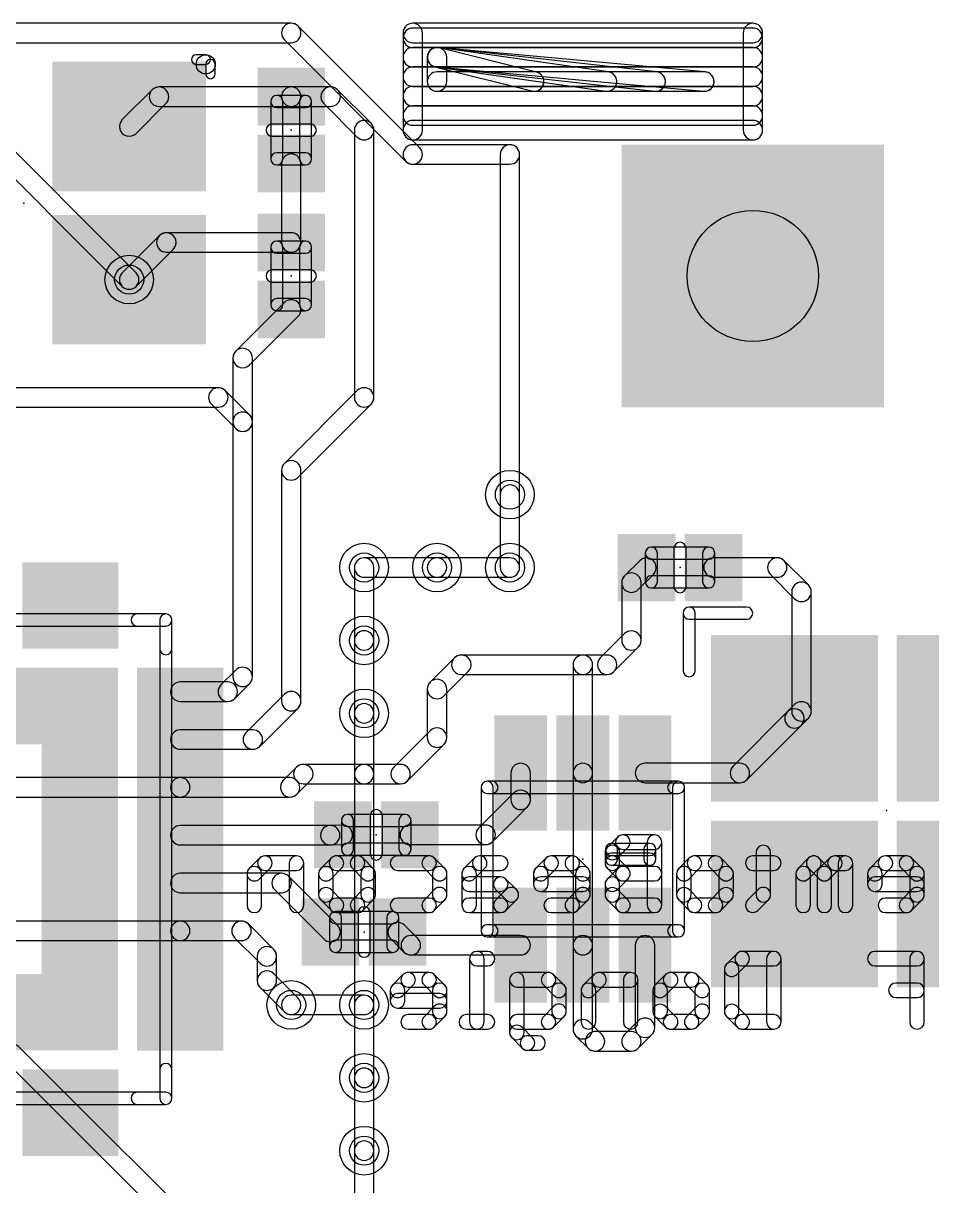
# Model space of a CAD drawing. Extents: x -0.33 to 1.78, y -0.01 to 4.1.
# Drawn here: x 0.8497 to 1.2236, y 0.3756 to 0.854 of the extents above; entities that cross this region are included whole.
import ezdxf

# ---------------------------------------------------------------- set-up
doc = ezdxf.new("R2010")
doc.units = 0
for name, color, linetype in [('1', 22, 'CONTINUOUS'), ('15', 22, 'CONTINUOUS'), ('16', 175, 'CONTINUOUS'), ('18', 82, 'CONTINUOUS'), ('2', 175, 'CONTINUOUS'), ('21', 253, 'CONTINUOUS'), ('23', 7, 'CONTINUOUS'), ('25', 253, 'CONTINUOUS'), ('26', 253, 'CONTINUOUS'), ('29', 253, 'CONTINUOUS'), ('30', 253, 'CONTINUOUS')]:
    doc.layers.add(name, color=color, linetype=linetype)

# ---------------------------------------------------------------- blocks, each defined once
blk = doc.blocks.new('RECT')
blk.add_solid([(-0.5, -0.5), (0.5, -0.5), (-0.5, 0.5), (0.5, 0.5)])
blk = doc.blocks.new('ROUNDV')
blk.add_circle((0, 0), 0.5)
blk = doc.blocks.new('SQUAREV')
blk.add_solid([(-0.5, -0.5), (0.5, -0.5), (-0.5, 0.5), (0.5, 0.5)])

msp = doc.modelspace()

# ---------------------------------------------------------------- linework, layer by layer
at = {"layer": '1'}
for points in [[(0.26, 0.846), (0.96, 0.846, 1), (0.96, 0.854), (0.26, 0.854, 1)], [(0.957172, 0.847172), (1.007172, 0.797172, 1), (1.012828, 0.802828), (0.962828, 0.852828, 1)], [(1.016, 0.84), (1.016, 0.83, 1), (1.024, 0.83), (1.024, 0.84, 1)], [(1.06097, 0.833881), (1.02097, 0.843881, 1), (1.01903, 0.836119), (1.05903, 0.826119, 1)], [(1.02, 0.826), (1.06, 0.826, 1), (1.06, 0.834), (1.02, 0.834, 1)], [(0.896136, 0.808668), (0.908419, 0.820951, 1), (0.902762, 0.826608), (0.890479, 0.814324, 1)], [(0.905591, 0.81978), (0.96, 0.81978, 1), (0.96, 0.82778), (0.905591, 0.82778, 1)], [(0.97622, 0.82778), (0.96, 0.82778, 1), (0.96, 0.81978), (0.97622, 0.81978, 1)], [(0.992828, 0.812828), (0.979049, 0.826608, 1), (0.973392, 0.820951), (0.987172, 0.807172, 1)], [(0.994, 0.7), (0.994, 0.81, 1), (0.986, 0.81), (0.986, 0.7, 1)], [(1.01, 0.796), (1.05, 0.796, 1), (1.05, 0.804), (1.01, 0.804, 1)], [(1.046, 0.8), (1.046, 0.63, 1), (1.054, 0.63), (1.054, 0.8, 1)], [(0.964, 0.76378), (0.964, 0.79622, 1), (0.956, 0.79622), (0.956, 0.76378, 1)], [(0.905754, 0.766608), (0.890479, 0.751332, 1), (0.896136, 0.745676), (0.911411, 0.760951, 1)], [(0.96, 0.76778), (0.908583, 0.76778, 1), (0.908583, 0.75978), (0.96, 0.75978, 1)], [(0.942828, 0.713392), (0.962828, 0.733392, 1), (0.957172, 0.739049), (0.937172, 0.719049, 1)], [(0.944, 0.69), (0.944, 0.71622, 1), (0.936, 0.71622), (0.936, 0.69, 1)], [(0.82, 0.696), (0.93, 0.696, 1), (0.93, 0.704), (0.82, 0.704, 1)], [(0.927172, 0.697172), (0.937172, 0.687172, 1), (0.942828, 0.692828), (0.932828, 0.702828, 1)], [(0.962828, 0.667172), (0.992828, 0.697172, 1), (0.987172, 0.702828), (0.957172, 0.672828, 1)], [(0.944, 0.585), (0.944, 0.69, 1), (0.936, 0.69), (0.936, 0.585, 1)], [(0.964, 0.575), (0.964, 0.67, 1), (0.956, 0.67), (0.956, 0.575, 1)], [(1.054, 0.63), (1.054, 0.66, 1), (1.046, 0.66), (1.046, 0.63, 1)], [(1.05, 0.634), (0.99, 0.634, 1), (0.99, 0.626), (1.05, 0.626, 1)], [(0.986, 0.63), (0.986, 0.33, 1), (0.994, 0.33), (0.994, 0.63, 1)], [(0.994, 0.6), (0.994, 0.63, 1), (0.986, 0.63), (0.986, 0.6, 1)], [(0.99, 0.626), (1.02, 0.626, 1), (1.02, 0.634), (0.99, 0.634, 1)], [(1.02, 0.626), (1.05, 0.626, 1), (1.05, 0.634), (1.02, 0.634, 1)], [(1.102828, 0.620951), (1.109049, 0.627172, 1), (1.103392, 0.632828), (1.097172, 0.626608, 1)], [(1.13378, 0.626), (1.16, 0.626, 1), (1.16, 0.634), (1.13378, 0.634, 1)], [(1.157172, 0.627172), (1.167172, 0.617172, 1), (1.172828, 0.622828), (1.162828, 0.632828, 1)], [(1.104, 0.6), (1.104, 0.62378, 1), (1.096, 0.62378), (1.096, 0.6, 1)], [(1.166, 0.62), (1.166, 0.570787, 1), (1.174, 0.570787), (1.174, 0.62, 1)], [(0.994, 0.57), (0.994, 0.6, 1), (0.986, 0.6), (0.986, 0.57, 1)], [(1.092828, 0.587172), (1.102828, 0.597172, 1), (1.097172, 0.602828), (1.087172, 0.592828, 1)], [(1.022828, 0.577172), (1.032828, 0.587172, 1), (1.027172, 0.592828), (1.017172, 0.582828, 1)], [(1.03, 0.586), (1.08, 0.586, 1), (1.08, 0.594), (1.03, 0.594, 1)], [(1.08, 0.586), (1.09, 0.586, 1), (1.09, 0.594), (1.08, 0.594, 1)], [(1.084, 0.545433), (1.084, 0.59, 1), (1.076, 0.59), (1.076, 0.545433, 1)], [(0.936726, 0.576069), (0.942828, 0.582172, 1), (0.937172, 0.587828), (0.931069, 0.581726, 1)], [(1.024, 0.56), (1.024, 0.58, 1), (1.016, 0.58), (1.016, 0.56, 1)], [(0.914331, 0.574898), (0.933898, 0.574898, 1), (0.933898, 0.582898), (0.914331, 0.582898, 1)], [(0.947041, 0.556384), (0.962828, 0.572172, 1), (0.957172, 0.577828), (0.941384, 0.562041, 1)], [(1.167172, 0.573616), (1.164278, 0.570722, 1), (1.169935, 0.565065), (1.172828, 0.567959, 1)], [(0.986, 0.57), (0.986, 0.545, 1), (0.994, 0.545), (0.994, 0.57, 1)], [(1.147474, 0.542605), (1.169935, 0.565065, 1), (1.164278, 0.570722), (1.141817, 0.548261, 1)], [(0.914331, 0.555213), (0.944213, 0.555213, 1), (0.944213, 0.563213), (0.914331, 0.563213, 1)], [(1.007828, 0.542172), (1.022828, 0.557172, 1), (1.017172, 0.562828), (1.002172, 0.547828, 1)], [(0.962356, 0.536699), (0.967828, 0.542172, 1), (0.962172, 0.547828), (0.956699, 0.542356, 1)], [(0.965, 0.541), (0.99, 0.541, 1), (0.99, 0.549), (0.965, 0.549, 1)], [(0.99, 0.541), (1.005, 0.541, 1), (1.005, 0.549), (0.99, 0.549, 1)], [(1.058409, 0.534409), (1.058409, 0.545433, 1), (1.050409, 0.545433), (1.050409, 0.534409, 1)], [(1.076, 0.545433), (1.076, 0.474567, 1), (1.084, 0.474567), (1.084, 0.545433, 1)], [(1.105591, 0.541433), (1.144646, 0.541433, 1), (1.144646, 0.549433), (1.105591, 0.549433, 1)], [(0.914331, 0.543528), (0.839528, 0.543528, 1), (0.839528, 0.535528), (0.914331, 0.535528, 1)], [(0.914331, 0.535528), (0.959528, 0.535528, 1), (0.959528, 0.543528), (0.914331, 0.543528, 1)], [(1.042828, 0.517172), (1.057238, 0.531581, 1), (1.051581, 0.537238), (1.037172, 0.522828, 1)], [(0.914331, 0.515843), (0.976063, 0.515843, 1), (0.976063, 0.523843), (0.914331, 0.523843, 1)], [(0.976185, 0.515844), (0.981343, 0.516002, 1), (0.981098, 0.523998), (0.975941, 0.523841, 1)], [(1.00878, 0.516), (1.04, 0.516, 1), (1.04, 0.524), (1.00878, 0.524, 1)], [(0.914331, 0.496157), (0.956063, 0.496157, 1), (0.956063, 0.504157), (0.914331, 0.504157, 1)], [(0.953235, 0.497329), (0.973392, 0.477172, 1), (0.979049, 0.482828), (0.958891, 0.502986, 1)], [(0.914331, 0.484472), (0.839528, 0.484472, 1), (0.839528, 0.476472), (0.914331, 0.476472, 1)], [(0.939528, 0.484472), (0.914331, 0.484472, 1), (0.914331, 0.476472), (0.939528, 0.476472, 1)], [(0.936699, 0.477644), (0.947172, 0.467172, 1), (0.952828, 0.472828), (0.942356, 0.483301, 1)], [(1.012041, 0.477395), (1.006608, 0.482828, 1), (1.000951, 0.477172), (1.006384, 0.471739, 1)], [(1.054409, 0.478567), (1.009213, 0.478567, 1), (1.009213, 0.470567), (1.054409, 0.470567, 1)], [(1.076, 0.474567), (1.076, 0.44, 1), (1.084, 0.44), (1.084, 0.474567, 1)], [(1.109591, 0.440591), (1.109591, 0.474567, 1), (1.101591, 0.474567), (1.101591, 0.440591, 1)], [(0.946, 0.47), (0.946, 0.46, 1), (0.954, 0.46), (0.954, 0.47, 1)], [(0.947172, 0.457172), (0.957172, 0.447172, 1), (0.962828, 0.452828), (0.952828, 0.462828, 1)], [(0.96, 0.446), (0.99, 0.446, 1), (0.99, 0.454), (0.96, 0.454, 1)], [(0.986, 0.45), (0.986, 0.42, 1), (0.994, 0.42), (0.994, 0.45, 1)], [(1.077172, 0.437172), (1.082172, 0.432172, 1), (1.087828, 0.437828), (1.082828, 0.442828, 1)], [(1.102828, 0.432172), (1.108419, 0.437762, 1), (1.102762, 0.443419), (1.097172, 0.437828, 1)], [(1.085, 0.431), (1.1, 0.431, 1), (1.1, 0.439), (1.085, 0.439, 1)], [(0.986, 0.42), (0.986, 0.39, 1), (0.994, 0.39), (0.994, 0.42, 1)], [(0.986, 0.39), (0.986, 0.36, 1), (0.994, 0.36), (0.994, 0.39, 1)]]:
    msp.add_lwpolyline(points, format="xyb", close=True, dxfattribs=at)
at = {"layer": '15'}
for points in [[(1.016, 0.84), (1.016, 0.83, 1), (1.024, 0.83), (1.024, 0.84, 1)], [(1.110442, 0.833976), (1.020442, 0.843976, 1), (1.019558, 0.836024), (1.109558, 0.826024, 1)], [(1.02, 0.826), (1.11, 0.826, 1), (1.11, 0.834), (1.02, 0.834, 1)]]:
    msp.add_lwpolyline(points, format="xyb", close=True, dxfattribs=at)
at = {"layer": '16'}
for points in [[(0.26, 0.846), (0.96, 0.846, 1), (0.96, 0.854), (0.26, 0.854, 1)], [(0.957172, 0.847172), (1.007172, 0.797172, 1), (1.012828, 0.802828), (0.962828, 0.852828, 1)], [(1.016, 0.84), (1.016, 0.83, 1), (1.024, 0.83), (1.024, 0.84, 1)], [(1.130362, 0.833984), (1.020362, 0.843984, 1), (1.019638, 0.836016), (1.129638, 0.826016, 1)], [(1.02, 0.826), (1.13, 0.826, 1), (1.13, 0.834), (1.02, 0.834, 1)], [(0.827487, 0.808668), (0.890479, 0.745676, 1), (0.896136, 0.751332), (0.833143, 0.814324, 1)], [(1.01, 0.796), (1.05, 0.796, 1), (1.05, 0.804), (1.01, 0.804, 1)], [(1.046, 0.8), (1.046, 0.63, 1), (1.054, 0.63), (1.054, 0.8, 1)], [(1.05, 0.634), (0.99, 0.634, 1), (0.99, 0.626), (1.05, 0.626, 1)], [(0.986, 0.63), (0.986, 0.33, 1), (0.994, 0.33), (0.994, 0.63, 1)], [(0.937828, 0.342828), (0.847828, 0.432828, 1), (0.842172, 0.427172), (0.932172, 0.337172, 1)]]:
    msp.add_lwpolyline(points, format="xyb", close=True, dxfattribs=at)
at = {"layer": '2'}
for points in [[(1.016, 0.84), (1.016, 0.83, 1), (1.024, 0.83), (1.024, 0.84, 1)], [(1.090566, 0.83396), (1.020566, 0.84396, 1), (1.019434, 0.83604), (1.089434, 0.82604, 1)], [(1.02, 0.826), (1.09, 0.826, 1), (1.09, 0.834), (1.02, 0.834, 1)]]:
    msp.add_lwpolyline(points, format="xyb", close=True, dxfattribs=at)
at = {"layer": '21'}
for points in [[(0.924803, 0.841024), (0.920866, 0.841024, 1), (0.920866, 0.837087), (0.924803, 0.837087, 1)], [(0.924803, 0.837087), (0.924803, 0.83315, 1), (0.92874, 0.83315), (0.92874, 0.837087, 1)], [(0.952126, 0.8075), (0.967874, 0.8075, 1), (0.967874, 0.8125), (0.952126, 0.8125, 1)], [(0.952126, 0.7475), (0.967874, 0.7475, 1), (0.967874, 0.7525), (0.952126, 0.7525, 1)], [(1.1225, 0.622126), (1.1225, 0.637874, 1), (1.1175, 0.637874), (1.1175, 0.622126, 1)], [(1.147421, 0.613701), (1.123799, 0.613701, 1), (1.123799, 0.608701), (1.147421, 0.608701, 1)], [(1.121299, 0.611201), (1.121299, 0.587579, 1), (1.126299, 0.587579), (1.126299, 0.611201, 1)], [(0.908425, 0.610925), (0.896614, 0.610925, 1), (0.896614, 0.605925), (0.908425, 0.605925, 1)], [(0.905925, 0.608425), (0.905925, 0.596614, 1), (0.910925, 0.596614), (0.910925, 0.608425, 1)], [(1.04063, 0.537028), (1.042598, 0.537028, 1), (1.042598, 0.542028), (1.04063, 0.542028, 1)], [(1.03813, 0.539528), (1.03813, 0.480472, 1), (1.04313, 0.480472), (1.04313, 0.539528, 1)], [(1.117402, 0.537028), (1.11937, 0.537028, 1), (1.11937, 0.542028), (1.117402, 0.542028, 1)], [(1.11687, 0.539528), (1.11687, 0.480472, 1), (1.12187, 0.480472), (1.12187, 0.539528, 1)], [(0.9925, 0.527874), (0.9925, 0.512126, 1), (0.9975, 0.512126), (0.9975, 0.527874, 1)], [(1.107559, 0.516437), (1.091811, 0.516437, 1), (1.091811, 0.511437), (1.107559, 0.511437, 1)], [(1.089311, 0.513937), (1.089311, 0.51, 1), (1.094311, 0.51), (1.094311, 0.513937, 1)], [(1.091811, 0.5075), (1.107559, 0.5075, 1), (1.107559, 0.5125), (1.091811, 0.5125, 1)], [(1.110059, 0.51), (1.110059, 0.513937, 1), (1.105059, 0.513937), (1.105059, 0.51, 1)], [(0.9875, 0.487874), (0.9875, 0.472126, 1), (0.9925, 0.472126), (0.9925, 0.487874, 1)], [(1.04063, 0.477972), (1.042598, 0.477972, 1), (1.042598, 0.482972), (1.04063, 0.482972, 1)], [(1.11937, 0.482972), (1.117402, 0.482972, 1), (1.117402, 0.477972), (1.11937, 0.477972, 1)], [(0.910925, 0.411575), (0.910925, 0.423386, 1), (0.905925, 0.423386), (0.905925, 0.411575, 1)], [(0.908425, 0.414075), (0.896614, 0.414075, 1), (0.896614, 0.409075), (0.908425, 0.409075, 1)]]:
    msp.add_lwpolyline(points, format="xyb", close=True, dxfattribs=at)
msp.add_circle((0.924803, 0.837087), 0.003937, dxfattribs=at)
at = {"layer": '23'}
for points in [[(0.956594, 0.798189), (0.956594, 0.821811, 1), (0.951594, 0.821811), (0.951594, 0.798189, 1)], [(0.954094, 0.819311), (0.965906, 0.819311, 1), (0.965906, 0.824311), (0.954094, 0.824311, 1)], [(0.963406, 0.821811), (0.963406, 0.798189, 1), (0.968406, 0.798189), (0.968406, 0.821811, 1)], [(0.965906, 0.800689), (0.954094, 0.800689, 1), (0.954094, 0.795689), (0.965906, 0.795689, 1)], [(0.956594, 0.738189), (0.956594, 0.761811, 1), (0.951594, 0.761811), (0.951594, 0.738189, 1)], [(0.954094, 0.759311), (0.965906, 0.759311, 1), (0.965906, 0.764311), (0.954094, 0.764311, 1)], [(0.963406, 0.761811), (0.963406, 0.738189, 1), (0.968406, 0.738189), (0.968406, 0.761811, 1)], [(0.965906, 0.740689), (0.954094, 0.740689, 1), (0.954094, 0.735689), (0.965906, 0.735689, 1)], [(1.110689, 0.624094), (1.110689, 0.635906, 1), (1.105689, 0.635906), (1.105689, 0.624094, 1)], [(1.108189, 0.633406), (1.131811, 0.633406, 1), (1.131811, 0.638406), (1.108189, 0.638406, 1)], [(1.129311, 0.635906), (1.129311, 0.624094, 1), (1.134311, 0.624094), (1.134311, 0.635906, 1)], [(1.131811, 0.626594), (1.108189, 0.626594, 1), (1.108189, 0.621594), (1.131811, 0.621594, 1)], [(0.711575, 0.605925), (0.908425, 0.605925, 1), (0.908425, 0.610925), (0.711575, 0.610925, 1)], [(0.905925, 0.608425), (0.905925, 0.411575, 1), (0.910925, 0.411575), (0.910925, 0.608425, 1)], [(1.04313, 0.480472), (1.04313, 0.539528, 1), (1.03813, 0.539528), (1.03813, 0.480472, 1)], [(1.04063, 0.537028), (1.11937, 0.537028, 1), (1.11937, 0.542028), (1.04063, 0.542028, 1)], [(1.11687, 0.539528), (1.11687, 0.480472, 1), (1.12187, 0.480472), (1.12187, 0.539528, 1)], [(0.983189, 0.523406), (1.006811, 0.523406, 1), (1.006811, 0.528406), (0.983189, 0.528406, 1)], [(0.985689, 0.514094), (0.985689, 0.525906, 1), (0.980689, 0.525906), (0.980689, 0.514094, 1)], [(1.004311, 0.525906), (1.004311, 0.514094, 1), (1.009311, 0.514094), (1.009311, 0.525906, 1)], [(1.006811, 0.516594), (0.983189, 0.516594, 1), (0.983189, 0.511594), (1.006811, 0.511594, 1)], [(0.978189, 0.483406), (1.001811, 0.483406, 1), (1.001811, 0.488406), (0.978189, 0.488406, 1)], [(0.980689, 0.474094), (0.980689, 0.485906, 1), (0.975689, 0.485906), (0.975689, 0.474094, 1)], [(0.999311, 0.485906), (0.999311, 0.474094, 1), (1.004311, 0.474094), (1.004311, 0.485906, 1)], [(1.11937, 0.482972), (1.04063, 0.482972, 1), (1.04063, 0.477972), (1.11937, 0.477972, 1)], [(1.001811, 0.476594), (0.978189, 0.476594, 1), (0.978189, 0.471594), (1.001811, 0.471594, 1)], [(0.908425, 0.414075), (0.711575, 0.414075, 1), (0.711575, 0.409075), (0.908425, 0.409075, 1)]]:
    msp.add_lwpolyline(points, format="xyb", close=True, dxfattribs=at)
for p in [(0.96, 0.81), (0.85, 0.78), (0.96, 0.75), (1.12, 0.63), (1.205, 0.53), (0.995, 0.52), (1.08, 0.51), (0.99, 0.48)]:
    msp.add_point(p, dxfattribs=at)
at = {"layer": '26'}
for points in [[(1.094363, 0.519143), (1.090026, 0.514806, 1), (1.094269, 0.510564), (1.098606, 0.514901, 1)], [(1.109496, 0.520022), (1.096485, 0.520022, 1), (1.096485, 0.514022), (1.109496, 0.514022, 1)], [(1.112496, 0.491), (1.112496, 0.517022, 1), (1.106496, 0.517022), (1.106496, 0.491, 1)], [(1.089148, 0.512685), (1.089148, 0.508348, 1), (1.095148, 0.508348), (1.095148, 0.512685, 1)], [(1.151267, 0.512685), (1.151267, 0.495337, 1), (1.157267, 0.495337), (1.157267, 0.512685, 1)], [(0.947038, 0.510469), (0.942701, 0.506132, 1), (0.946943, 0.50189), (0.95128, 0.506227, 1)], [(0.96217, 0.511348), (0.949159, 0.511348, 1), (0.949159, 0.505348), (0.96217, 0.505348, 1)], [(0.96517, 0.491), (0.96517, 0.508348, 1), (0.95917, 0.508348), (0.95917, 0.491, 1)], [(0.976408, 0.50189), (0.980745, 0.506227, 1), (0.976503, 0.510469), (0.972166, 0.506132, 1)], [(0.978624, 0.505348), (0.987298, 0.505348, 1), (0.987298, 0.511348), (0.978624, 0.511348, 1)], [(0.985177, 0.506227), (0.989514, 0.50189, 1), (0.993756, 0.506132), (0.989419, 0.510469, 1)], [(1.003752, 0.505348), (1.016763, 0.505348, 1), (1.016763, 0.511348), (1.003752, 0.511348, 1)], [(1.014642, 0.506227), (1.018979, 0.50189, 1), (1.023222, 0.506132), (1.018885, 0.510469, 1)], [(1.035433, 0.510469), (1.031096, 0.506132, 1), (1.035339, 0.50189), (1.039676, 0.506227, 1)], [(1.046228, 0.511348), (1.037554, 0.511348, 1), (1.037554, 0.505348), (1.046228, 0.505348, 1)], [(1.064898, 0.510469), (1.060561, 0.506132, 1), (1.064804, 0.50189), (1.069141, 0.506227, 1)], [(1.075694, 0.511348), (1.06702, 0.511348, 1), (1.06702, 0.505348), (1.075694, 0.505348, 1)], [(1.082152, 0.506132), (1.077815, 0.510469, 1), (1.073572, 0.506227), (1.077909, 0.50189, 1)], [(1.090026, 0.506227), (1.094363, 0.50189, 1), (1.098606, 0.506132), (1.094269, 0.510469, 1)], [(1.123734, 0.50189), (1.128071, 0.506227, 1), (1.123829, 0.510469), (1.119492, 0.506132, 1)], [(1.12595, 0.505348), (1.134624, 0.505348, 1), (1.134624, 0.511348), (1.12595, 0.511348, 1)], [(1.132503, 0.506227), (1.13684, 0.50189, 1), (1.141082, 0.506132), (1.136745, 0.510469, 1)], [(1.158604, 0.511348), (1.14993, 0.511348, 1), (1.14993, 0.505348), (1.158604, 0.505348, 1)], [(1.172937, 0.510469), (1.1686, 0.506132, 1), (1.172843, 0.50189), (1.17718, 0.506227, 1)], [(1.181517, 0.506132), (1.17718, 0.510469, 1), (1.172937, 0.506227), (1.177274, 0.50189, 1)], [(1.181611, 0.510469), (1.177274, 0.506132, 1), (1.181517, 0.50189), (1.185854, 0.506227, 1)], [(1.18807, 0.511348), (1.183733, 0.511348, 1), (1.183733, 0.505348), (1.18807, 0.505348, 1)], [(1.19107, 0.491), (1.19107, 0.508348, 1), (1.18507, 0.508348), (1.18507, 0.491, 1)], [(1.202402, 0.510469), (1.198065, 0.506132, 1), (1.202308, 0.50189), (1.206645, 0.506227, 1)], [(1.213198, 0.511348), (1.204524, 0.511348, 1), (1.204524, 0.505348), (1.213198, 0.505348, 1)], [(1.219656, 0.506132), (1.215319, 0.510469, 1), (1.211077, 0.506227), (1.215413, 0.50189, 1)], [(0.941822, 0.504011), (0.941822, 0.491, 1), (0.947822, 0.491), (0.947822, 0.504011, 1)], [(0.977287, 0.495337), (0.977287, 0.504011, 1), (0.971287, 0.504011), (0.971287, 0.495337, 1)], [(0.988635, 0.504011), (0.988635, 0.495337, 1), (0.994635, 0.495337), (0.994635, 0.504011, 1)], [(1.0181, 0.504011), (1.0181, 0.495337, 1), (1.0241, 0.495337), (1.0241, 0.504011, 1)], [(1.030217, 0.504011), (1.030217, 0.491, 1), (1.036217, 0.491), (1.036217, 0.504011, 1)], [(1.046228, 0.502674), (1.033217, 0.502674, 1), (1.033217, 0.496674), (1.046228, 0.496674, 1)], [(1.052687, 0.497458), (1.04835, 0.501795, 1), (1.044107, 0.497553), (1.048444, 0.493216, 1)], [(1.059683, 0.504011), (1.059683, 0.499674, 1), (1.065683, 0.499674), (1.065683, 0.504011, 1)], [(1.062683, 0.496674), (1.080031, 0.496674, 1), (1.080031, 0.502674), (1.062683, 0.502674, 1)], [(1.083031, 0.495337), (1.083031, 0.504011, 1), (1.077031, 0.504011), (1.077031, 0.495337, 1)], [(1.094363, 0.506132), (1.090026, 0.501795, 1), (1.094269, 0.497553), (1.098606, 0.50189, 1)], [(1.089148, 0.499674), (1.089148, 0.495337, 1), (1.095148, 0.495337), (1.095148, 0.499674, 1)], [(1.109496, 0.507011), (1.096485, 0.507011, 1), (1.096485, 0.501011), (1.109496, 0.501011, 1)], [(1.124613, 0.495337), (1.124613, 0.504011, 1), (1.118613, 0.504011), (1.118613, 0.495337, 1)], [(1.135961, 0.504011), (1.135961, 0.495337, 1), (1.141961, 0.495337), (1.141961, 0.504011, 1)], [(1.167722, 0.504011), (1.167722, 0.491, 1), (1.173722, 0.491), (1.173722, 0.504011, 1)], [(1.176396, 0.504011), (1.176396, 0.491, 1), (1.182396, 0.491), (1.182396, 0.504011, 1)], [(1.197187, 0.504011), (1.197187, 0.499674, 1), (1.203187, 0.499674), (1.203187, 0.504011, 1)], [(1.200187, 0.496674), (1.217535, 0.496674, 1), (1.217535, 0.502674), (1.200187, 0.502674, 1)], [(1.220535, 0.495337), (1.220535, 0.504011, 1), (1.214535, 0.504011), (1.214535, 0.495337, 1)], [(0.980745, 0.493121), (0.976408, 0.497458, 1), (0.972166, 0.493216), (0.976503, 0.488879, 1)], [(0.989514, 0.497458), (0.985177, 0.493121, 1), (0.989419, 0.488879), (0.993756, 0.493216, 1)], [(1.018979, 0.497458), (1.014642, 0.493121, 1), (1.018885, 0.488879), (1.023222, 0.493216, 1)], [(1.04835, 0.488879), (1.052687, 0.493216, 1), (1.048444, 0.497458), (1.044107, 0.493121, 1)], [(1.077815, 0.488879), (1.082152, 0.493216, 1), (1.077909, 0.497458), (1.073572, 0.493121, 1)], [(1.090026, 0.493216), (1.094363, 0.488879, 1), (1.098606, 0.493121), (1.094269, 0.497458, 1)], [(1.128071, 0.493121), (1.123734, 0.497458, 1), (1.119492, 0.493216), (1.123829, 0.488879, 1)], [(1.13684, 0.497458), (1.132503, 0.493121, 1), (1.136745, 0.488879), (1.141082, 0.493216, 1)], [(1.152146, 0.497458), (1.147809, 0.493121, 1), (1.152052, 0.488879), (1.156389, 0.493216, 1)], [(1.215319, 0.488879), (1.219656, 0.493216, 1), (1.215413, 0.497458), (1.211077, 0.493121, 1)], [(0.987298, 0.494), (0.978624, 0.494, 1), (0.978624, 0.488), (0.987298, 0.488, 1)], [(1.016763, 0.494), (1.003752, 0.494, 1), (1.003752, 0.488), (1.016763, 0.488, 1)], [(1.033217, 0.488), (1.046228, 0.488, 1), (1.046228, 0.494), (1.033217, 0.494, 1)], [(1.06702, 0.488), (1.075694, 0.488, 1), (1.075694, 0.494), (1.06702, 0.494, 1)], [(1.096485, 0.488), (1.109496, 0.488, 1), (1.109496, 0.494), (1.096485, 0.494, 1)], [(1.134624, 0.494), (1.12595, 0.494, 1), (1.12595, 0.488), (1.134624, 0.488, 1)], [(1.204524, 0.488), (1.213198, 0.488, 1), (1.213198, 0.494), (1.204524, 0.494, 1)], [(1.040744, 0.472022), (1.036407, 0.472022, 1), (1.036407, 0.466022), (1.040744, 0.466022, 1)], [(1.033407, 0.469022), (1.033407, 0.443, 1), (1.039407, 0.443), (1.039407, 0.469022, 1)], [(1.143378, 0.462564), (1.147715, 0.466901, 1), (1.143472, 0.471143), (1.139135, 0.466806, 1)], [(1.145593, 0.466022), (1.158604, 0.466022, 1), (1.158604, 0.472022), (1.145593, 0.472022, 1)], [(1.155604, 0.469022), (1.155604, 0.443, 1), (1.161604, 0.443), (1.161604, 0.469022, 1)], [(1.217535, 0.472022), (1.200187, 0.472022, 1), (1.200187, 0.466022), (1.217535, 0.466022, 1)], [(1.220535, 0.443), (1.220535, 0.469022, 1), (1.214535, 0.469022), (1.214535, 0.443, 1)], [(1.144256, 0.447337), (1.144256, 0.464685, 1), (1.138256, 0.464685), (1.138256, 0.447337, 1)], [(1.005968, 0.462469), (1.001631, 0.458132, 1), (1.005874, 0.45389), (1.010211, 0.458227, 1)], [(1.016763, 0.463348), (1.008089, 0.463348, 1), (1.008089, 0.457348), (1.016763, 0.457348, 1)], [(1.023222, 0.458132), (1.018885, 0.462469, 1), (1.014642, 0.458227), (1.018979, 0.45389, 1)], [(1.055861, 0.438663), (1.055861, 0.460348, 1), (1.049861, 0.460348), (1.049861, 0.438663, 1)], [(1.052861, 0.457348), (1.065872, 0.457348, 1), (1.065872, 0.463348), (1.052861, 0.463348, 1)], [(1.063751, 0.458227), (1.068088, 0.45389, 1), (1.07233, 0.458132), (1.067993, 0.462469, 1)], [(1.084542, 0.462469), (1.080205, 0.458132, 1), (1.084447, 0.45389), (1.088784, 0.458227, 1)], [(1.099674, 0.463348), (1.086663, 0.463348, 1), (1.086663, 0.457348), (1.099674, 0.457348, 1)], [(1.102674, 0.443), (1.102674, 0.460348, 1), (1.096674, 0.460348), (1.096674, 0.443, 1)], [(1.113913, 0.45389), (1.11825, 0.458227, 1), (1.114007, 0.462469), (1.10967, 0.458132, 1)], [(1.116128, 0.457348), (1.124802, 0.457348, 1), (1.124802, 0.463348), (1.116128, 0.463348, 1)], [(1.122681, 0.458227), (1.127018, 0.45389, 1), (1.131261, 0.458132), (1.126924, 0.462469, 1)], [(1.000752, 0.456011), (1.000752, 0.451674, 1), (1.006752, 0.451674), (1.006752, 0.456011, 1)], [(1.003752, 0.448674), (1.0211, 0.448674, 1), (1.0211, 0.454674), (1.003752, 0.454674, 1)], [(1.0241, 0.447337), (1.0241, 0.456011, 1), (1.0181, 0.456011), (1.0181, 0.447337, 1)], [(1.067209, 0.456011), (1.067209, 0.447337, 1), (1.073209, 0.447337), (1.073209, 0.456011, 1)], [(1.079326, 0.456011), (1.079326, 0.443, 1), (1.085326, 0.443), (1.085326, 0.456011, 1)], [(1.114791, 0.447337), (1.114791, 0.456011, 1), (1.108791, 0.456011), (1.108791, 0.447337, 1)], [(1.126139, 0.456011), (1.126139, 0.447337, 1), (1.132139, 0.447337), (1.132139, 0.456011, 1)], [(1.217535, 0.459011), (1.208861, 0.459011, 1), (1.208861, 0.453011), (1.217535, 0.453011, 1)], [(1.018885, 0.440879), (1.023222, 0.445216, 1), (1.018979, 0.449458), (1.014642, 0.445121, 1)], [(1.068088, 0.449458), (1.063751, 0.445121, 1), (1.067993, 0.440879), (1.07233, 0.445216, 1)], [(1.11825, 0.445121), (1.113913, 0.449458, 1), (1.10967, 0.445216), (1.114007, 0.440879, 1)], [(1.127018, 0.449458), (1.122681, 0.445121, 1), (1.126924, 0.440879), (1.131261, 0.445216, 1)], [(1.147715, 0.445121), (1.143378, 0.449458, 1), (1.139135, 0.445216), (1.143472, 0.440879, 1)], [(1.008089, 0.44), (1.016763, 0.44, 1), (1.016763, 0.446), (1.008089, 0.446, 1)], [(1.040744, 0.446), (1.03207, 0.446, 1), (1.03207, 0.44), (1.040744, 0.44, 1)], [(1.065872, 0.446), (1.052861, 0.446, 1), (1.052861, 0.44), (1.065872, 0.44, 1)], [(1.124802, 0.446), (1.116128, 0.446, 1), (1.116128, 0.44), (1.124802, 0.44, 1)], [(1.158604, 0.446), (1.145593, 0.446, 1), (1.145593, 0.44), (1.158604, 0.44, 1)], [(1.059319, 0.436447), (1.054982, 0.440784, 1), (1.05074, 0.436542), (1.055077, 0.432205, 1)], [(1.061535, 0.437326), (1.057198, 0.437326, 1), (1.057198, 0.431326), (1.061535, 0.431326, 1)]]:
    msp.add_lwpolyline(points, format="xyb", close=True, dxfattribs=at)
at = {"layer": '29'}
for points in [[(1.006, 0.85), (1.006, 0.81, 1), (1.014, 0.81), (1.014, 0.85, 1)], [(1.15, 0.854), (1.01, 0.854, 1), (1.01, 0.846), (1.15, 0.846, 1)], [(1.01, 0.844), (1.15, 0.844, 1), (1.15, 0.852), (1.01, 0.852, 1)], [(1.154, 0.81), (1.154, 0.85, 1), (1.146, 0.85), (1.146, 0.81, 1)], [(1.01, 0.836), (1.15, 0.836, 1), (1.15, 0.844), (1.01, 0.844, 1)], [(1.01, 0.828), (1.15, 0.828, 1), (1.15, 0.836), (1.01, 0.836, 1)], [(1.01, 0.82), (1.15, 0.82, 1), (1.15, 0.828), (1.01, 0.828, 1)], [(1.01, 0.812), (1.15, 0.812, 1), (1.15, 0.82), (1.01, 0.82, 1)], [(1.01, 0.806), (1.15, 0.806, 1), (1.15, 0.814), (1.01, 0.814, 1)]]:
    msp.add_lwpolyline(points, format="xyb", close=True, dxfattribs=at)

# ---------------------------------------------------------------- block references
at = {"layer": '1'}
for p, xscale, yscale, rotation in [((0.893307, 0.811496), 0.055118, 0.045276, 180), ((0.96, 0.82378), 0.015748, 0.019685, 90), ((0.96, 0.79622), 0.015748, 0.019685, 90), ((0.893307, 0.748504), 0.055118, 0.045276, 180), ((0.96, 0.76378), 0.015748, 0.019685, 90), ((0.96, 0.73622), 0.015748, 0.019685, 90), ((1.10622, 0.63), 0.015748, 0.019685, 180), ((1.13378, 0.63), 0.015748, 0.019685, 180), ((0.914331, 0.578898), 0.011811, 0.027559, 270), ((0.914331, 0.559213), 0.011811, 0.027559, 270), ((1.054409, 0.545433), 0.03937, 0.01378, 90), ((1.08, 0.545433), 0.03937, 0.01378, 90), ((1.105591, 0.545433), 0.03937, 0.01378, 90), ((0.914331, 0.539528), 0.011811, 0.027559, 270), ((0.914331, 0.519843), 0.011811, 0.027559, 270), ((0.914331, 0.500157), 0.011811, 0.027559, 270), ((1.054409, 0.474567), 0.03937, 0.01378, 270), ((1.08, 0.474567), 0.03937, 0.01378, 270), ((1.105591, 0.474567), 0.03937, 0.01378, 270), ((0.914331, 0.480472), 0.011811, 0.027559, 270), ((0.914331, 0.460787), 0.011811, 0.027559, 270), ((0.914331, 0.441102), 0.011811, 0.027559, 270), ((0.859213, 0.405669), 0.011811, 0.027559, 180), ((0.878898, 0.405669), 0.011811, 0.027559, 180)]:
    msp.add_blockref('RECT', p, dxfattribs=dict(at, xscale=xscale, yscale=yscale, rotation=rotation))
for p, xscale, yscale in [((0.859213, 0.614331), 0.011811, 0.027559), ((0.878898, 0.614331), 0.011811, 0.027559), ((1.167106, 0.567894), 0.06063, 0.06063), ((1.243484, 0.567894), 0.06063, 0.06063), ((0.98122, 0.52), 0.015748, 0.019685), ((1.00878, 0.52), 0.015748, 0.019685), ((1.167106, 0.491516), 0.06063, 0.06063), ((1.243484, 0.491516), 0.06063, 0.06063), ((0.97622, 0.48), 0.015748, 0.019685), ((1.00378, 0.48), 0.015748, 0.019685)]:
    msp.add_blockref('RECT', p, dxfattribs=dict(at, xscale=xscale, yscale=yscale))
at = {"layer": '18'}
for name, p, xscale, yscale in [('SQUAREV', (1.15, 0.75), 0.1, 0.1), ('SQUAREV', (1.15, 0.75), 0.1, 0.1), ('ROUNDV', (1.15, 0.75), 0.054, 0.054), ('ROUNDV', (1.15, 0.75), 0.054, 0.054), ('ROUNDV', (0.893307, 0.748504), 0.02, 0.02), ('ROUNDV', (0.893307, 0.748504), 0.02, 0.02), ('ROUNDV', (0.893307, 0.748504), 0.012, 0.012), ('ROUNDV', (0.893307, 0.748504), 0.012, 0.012), ('ROUNDV', (1.05, 0.66), 0.02, 0.02), ('ROUNDV', (1.05, 0.66), 0.02, 0.02), ('ROUNDV', (1.05, 0.66), 0.012, 0.012), ('ROUNDV', (1.05, 0.66), 0.012, 0.012), ('ROUNDV', (0.99, 0.63), 0.02, 0.02), ('ROUNDV', (0.99, 0.63), 0.02, 0.02), ('ROUNDV', (1.02, 0.63), 0.02, 0.02), ('ROUNDV', (1.02, 0.63), 0.02, 0.02), ('ROUNDV', (1.05, 0.63), 0.02, 0.02), ('ROUNDV', (1.05, 0.63), 0.02, 0.02), ('ROUNDV', (0.99, 0.63), 0.012, 0.012), ('ROUNDV', (0.99, 0.63), 0.012, 0.012), ('ROUNDV', (1.02, 0.63), 0.012, 0.012), ('ROUNDV', (1.02, 0.63), 0.012, 0.012), ('ROUNDV', (1.05, 0.63), 0.012, 0.012), ('ROUNDV', (1.05, 0.63), 0.012, 0.012), ('ROUNDV', (0.99, 0.6), 0.02, 0.02), ('ROUNDV', (0.99, 0.6), 0.02, 0.02), ('ROUNDV', (0.99, 0.6), 0.012, 0.012), ('ROUNDV', (0.99, 0.6), 0.012, 0.012), ('ROUNDV', (0.99, 0.57), 0.02, 0.02), ('ROUNDV', (0.99, 0.57), 0.02, 0.02), ('ROUNDV', (0.99, 0.57), 0.012, 0.012), ('ROUNDV', (0.99, 0.57), 0.012, 0.012), ('ROUNDV', (0.96, 0.45), 0.02, 0.02), ('ROUNDV', (0.96, 0.45), 0.02, 0.02), ('ROUNDV', (0.99, 0.45), 0.02, 0.02), ('ROUNDV', (0.99, 0.45), 0.02, 0.02), ('ROUNDV', (0.96, 0.45), 0.012, 0.012), ('ROUNDV', (0.96, 0.45), 0.012, 0.012), ('ROUNDV', (0.99, 0.45), 0.012, 0.012), ('ROUNDV', (0.99, 0.45), 0.012, 0.012), ('ROUNDV', (0.99, 0.42), 0.02, 0.02), ('ROUNDV', (0.99, 0.42), 0.02, 0.02), ('ROUNDV', (0.99, 0.42), 0.012, 0.012), ('ROUNDV', (0.99, 0.42), 0.012, 0.012), ('ROUNDV', (0.99, 0.39), 0.02, 0.02), ('ROUNDV', (0.99, 0.39), 0.02, 0.02), ('ROUNDV', (0.99, 0.39), 0.012, 0.012), ('ROUNDV', (0.99, 0.39), 0.012, 0.012)]:
    msp.add_blockref(name, p, dxfattribs=dict(at, xscale=xscale, yscale=yscale))
at = {"layer": '25', "rotation": 90}
for p, xscale, yscale in [((0.81, 0.572992), 0.031496, 0.15748), ((0.872992, 0.51), 0.15748, 0.031496), ((0.81, 0.447008), 0.031496, 0.15748)]:
    msp.add_blockref('RECT', p, dxfattribs=dict(at, xscale=xscale, yscale=yscale))
at = {"layer": '29'}
for p, xscale, yscale, rotation in [((0.893307, 0.811496), 0.063118, 0.053276, 180), ((0.96, 0.82378), 0.023748, 0.027685, 90), ((0.96, 0.79622), 0.023748, 0.027685, 90), ((0.893307, 0.748504), 0.063118, 0.053276, 180), ((0.96, 0.76378), 0.023748, 0.027685, 90), ((0.96, 0.73622), 0.023748, 0.027685, 90), ((1.10622, 0.63), 0.023748, 0.027685, 180), ((1.13378, 0.63), 0.023748, 0.027685, 180), ((0.914331, 0.578898), 0.019811, 0.035559, 270), ((0.914331, 0.559213), 0.019811, 0.035559, 270), ((1.054409, 0.545433), 0.04737, 0.02178, 90), ((1.08, 0.545433), 0.04737, 0.02178, 90), ((1.105591, 0.545433), 0.04737, 0.02178, 90), ((0.914331, 0.539528), 0.019811, 0.035559, 270), ((0.914331, 0.519843), 0.019811, 0.035559, 270), ((0.914331, 0.500157), 0.019811, 0.035559, 270), ((1.054409, 0.474567), 0.04737, 0.02178, 270), ((1.08, 0.474567), 0.04737, 0.02178, 270), ((1.105591, 0.474567), 0.04737, 0.02178, 270), ((0.914331, 0.480472), 0.019811, 0.035559, 270), ((0.914331, 0.460787), 0.019811, 0.035559, 270), ((0.914331, 0.441102), 0.019811, 0.035559, 270), ((0.859213, 0.405669), 0.019811, 0.035559, 180), ((0.878898, 0.405669), 0.019811, 0.035559, 180)]:
    msp.add_blockref('RECT', p, dxfattribs=dict(at, xscale=xscale, yscale=yscale, rotation=rotation))
for name, p, xscale, yscale in [('SQUAREV', (1.15, 0.75), 0.108, 0.108), ('RECT', (0.859213, 0.614331), 0.019811, 0.035559), ('RECT', (0.878898, 0.614331), 0.019811, 0.035559), ('RECT', (1.167106, 0.567894), 0.06863, 0.06863), ('RECT', (1.243484, 0.567894), 0.06863, 0.06863), ('RECT', (0.98122, 0.52), 0.023748, 0.027685), ('RECT', (1.00878, 0.52), 0.023748, 0.027685), ('RECT', (1.167106, 0.491516), 0.06863, 0.06863), ('RECT', (1.243484, 0.491516), 0.06863, 0.06863), ('RECT', (0.97622, 0.48), 0.023748, 0.027685), ('RECT', (1.00378, 0.48), 0.023748, 0.027685)]:
    msp.add_blockref(name, p, dxfattribs=dict(at, xscale=xscale, yscale=yscale))
at = {"layer": '30', "xscale": 0.108, "yscale": 0.108}
msp.add_blockref('SQUAREV', (1.15, 0.75), dxfattribs=at)

doc.saveas('drawing.dxf')
